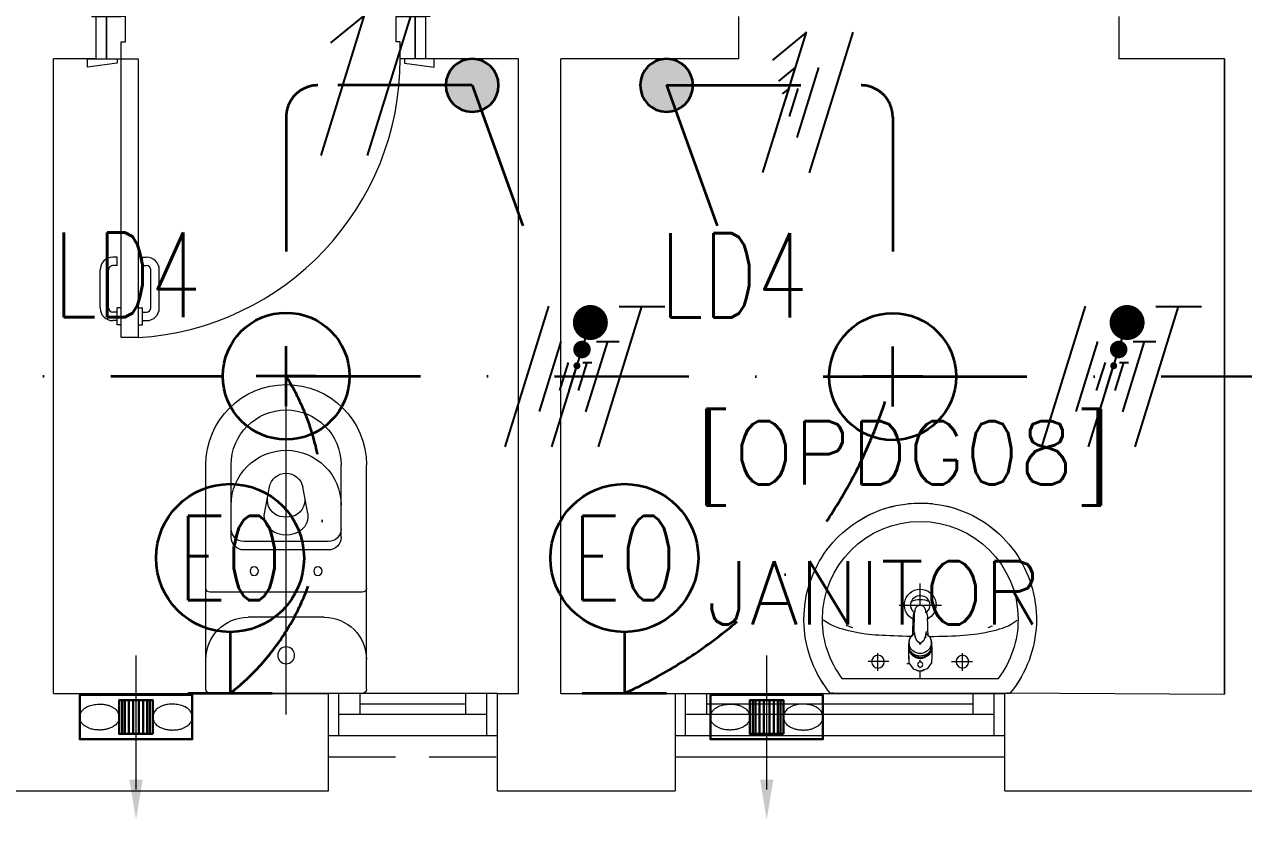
# Model space of a CAD drawing. Header units: inches. Extents: x -12418 to 57169, y -29325 to 19878.
# Drawn here: x 7659 to 10543, y -13166 to -11286 of the extents above; entities that cross this region are included whole.
import ezdxf
from ezdxf.enums import TextEntityAlignment as Align

# ---------------------------------------------------------------- set-up
doc = ezdxf.new("R2010")
doc.units = ezdxf.units.IN
doc.header["$LTSCALE"] = 25
doc.header["$MEASUREMENT"] = 0
for name, pattern in [('00-Ground Floor$0$HIDDEN', [9.525, 6.35, -3.175]), ('DASHDOT', [25.4, 12.7, -6.35, 0, -6.35]), ('DASHED2', [9.525, 6.35, -3.175])]:
    doc.linetypes.add(name, pattern=pattern)
doc.layers.get('0').update_dxf_attribs({"color": 8})
for name, color, linetype, lineweight in [('00-Ground Floor$0$72_EGR_BASE_TEXT', 252, 'Continuous', 5), ('00-Ground Floor$0$Aluminum', 251, 'Continuous', 5), ('00-Ground Floor$0$LOADING', 253, 'Continuous', 5), ('00-Ground Floor$0$P-SANR-FIXT', 6, 'Continuous', 18), ('00-Ground Floor$0$P-SANR-FIXT-1', 6, 'Continuous', 13), ('00-Ground Floor$0$Proj', 251, 'Continuous', 5), ('00-Ground Floor$0$SANIT', 250, 'Continuous', 5), ('00-Ground Floor$0$Walls', 251, 'Continuous', 5), ('00-Ground Floor$0$Wooden Joinery', 251, 'Continuous', 5), ('E-LITE-CIRC-NUMB', 6, 'Continuous', 25), ('E-LITE-CLNG @ 100', 150, 'Continuous', 35), ('E-LITE-CLNG-CNDT', 6, 'DASHDOT', 35), ('E-LITE-CTRL', 6, 'Continuous', 25), ('E-LITE-IDEN', 6, 'Continuous', 25), ('E-LITE-SWCH @ 100', 3, 'Continuous', 35), ('E-POWR-CIRC-NUMB', 6, 'Continuous', 25), ('E-POWR-WALL @ 100', 4, 'Continuous', 35), ('E-POWR-WIRE', 6, 'Continuous', 25), ('E-POWR-WIRE @ 100', 6, 'Continuous', 25), ('E-POWR-WIRE @ 20', 6, 'Continuous', 25), ('E-POWR-WIRE @ 50', 6, 'Continuous', 25)]:
    doc.layers.add(name, color=color, linetype=linetype, lineweight=lineweight)
doc.layers.add('E-POWR-IDEN', color=101, linetype='Continuous')
doc.layers.add('MC-EX-EQPM', color=2, linetype='Continuous')
doc.styles.add('00-Ground Floor$0$SIMPLEX', font='SIMPLEX.shx', dxfattribs={"height": 150})
doc.styles.add('DC_Simplex', font='SIMPLEX.shx', dxfattribs={"width": 0.7})

# ---------------------------------------------------------------- blocks, each defined once
blk = doc.blocks.new('00-Ground Floor$0$A$C72370EFE')
at = {"layer": '00-Ground Floor$0$Wooden Joinery'}
for p, q in [((-0.01, -0.04), (-0.02, -0.04)), ((-0.01, -0.03), (-0.01, -0.07)), ((0, -0.03), (-0.01, -0.03)), ((0.04, -0.03), (0.05, -0.03)), ((0.05, -0.03), (0.05, -0.07)), ((0.05, -0.04), (0.06, -0.04)), ((-0.05, -0.07), (-0.05, -0.16)), ((-0.03, -0.07), (-0.03, -0.16)), ((-0.01, -0.06), (-0.02, -0.06)), ((0, -0.07), (-0.01, -0.07)), ((0.04, -0.07), (0.05, -0.07)), ((0.05, -0.06), (0.06, -0.06)), ((0.07, -0.07), (0.07, -0.16)), ((0.09, -0.07), (0.09, -0.16)), ((-0.01, -0.17), (-0.02, -0.17)), ((-0.01, -0.17), (-0.01, -0.19)), ((0.05, -0.17), (0.06, -0.17)), ((0.05, -0.17), (0.05, -0.19)), ((-0.01, -0.19), (-0.02, -0.19)), ((0.05, -0.19), (0.06, -0.19))]:
    blk.add_line(p, q, dxfattribs=at)
for centre, radius, start, end in [((-0.02, -0.07), 0.03, 90, 180), ((0.06, -0.07), 0.03, 0, 90), ((-0.02, -0.07), 0.01, 90, 180), ((0.06, -0.07), 0.01, 0, 90), ((-0.02, -0.16), 0.03, 180, 270), ((-0.02, -0.16), 0.01, 180, 270), ((0.06, -0.16), 0.01, 270, 0), ((0.06, -0.16), 0.03, 270, 0)]:
    blk.add_arc(centre, radius, start, end, dxfattribs=at)
blk = doc.blocks.new('00-Ground Floor$0$A$C268A7CF0')
at = {"layer": '00-Ground Floor$0$Wooden Joinery'}
for points in [[(80, 758.8), (80, 768.8), (10, 778.8), (10, 758.8)], [(740, 758.8), (740, 768.8), (810, 778.8), (810, 758.8)], [(70, 658.8), (70, 648.8), (0, 638.8), (0, 658.8)], [(120, 658.8), (120, 0), (80, 0), (80, 658.8)], [(750, 658.8), (750, 648.8), (820, 638.8), (820, 658.8)]]:
    blk.add_lwpolyline(points, close=True, dxfattribs=at)
for points in [[(45, 658.8), (45, 758.8), (20, 758.8), (20, 658.8), (45, 658.8)], [(45, 658.8), (80, 658.8), (80, 698.8), (90, 698.8), (90, 758.8), (45, 758.8), (45, 658.8)], [(775, 658.8), (740, 658.8), (740, 698.8), (730, 698.8), (730, 758.8), (775, 758.8), (775, 658.8)], [(775, 658.8), (775, 758.8), (800, 758.8), (800, 658.8), (775, 658.8)]]:
    blk.add_lwpolyline(points, dxfattribs=at)
blk.add_arc((80, 658.8), 660, 273.4748, 0, dxfattribs=at)
at = {"layer": '00-Ground Floor$0$Wooden Joinery', "xscale": 999.9999999998854, "yscale": 999.9999999998854, "zscale": 999.9999999998854, "rotation": 180}
blk.add_blockref('00-Ground Floor$0$A$C72370EFE', (120, 0), dxfattribs=at)
blk = doc.blocks.new('00-Ground Floor$0$WC manta')
at = {"layer": '00-Ground Floor$0$SANIT'}
for p, q in [((-0.13, 0.18), (-0.13, -0.18)), ((-0.12, 0.19), (0.41, 0.19)), ((0.109, 0.18), (0.109, -0.18)), ((0.239, 0.13), (0.41, 0.13)), ((0.05, 0.09), (0.05, -0.09)), ((0.209, 0.1), (0.209, -0.1)), ((0.229, 0.1), (0.229, -0.1)), ((0.2955, 0.051), (0.3581, 0.0393)), ((-0.18, 0), (0.65, 0)), ((0.2955, -0.051), (0.3581, -0.0393)), ((0.239, -0.13), (0.41, -0.13)), ((-0.12, -0.19), (0.41, -0.19))]:
    blk.add_line(p, q, dxfattribs=at)
for centre, radius in [((0.159, 0.0752), 0.01), ((-0.04, 0), 0.02), ((0.159, -0.0753), 0.01)]:
    blk.add_circle(centre, radius, dxfattribs=at)
for centre, radius, start, end in [((-0.12, 0.18), 0.01, 90, 180), ((-0.05, 0.09), 0.1, 0, 90), ((0.119, 0.18), 0.01, 90, 180), ((0.41, 0), 0.19, 270, 90), ((0.239, 0.1), 0.03, 90, 180), ((0.259, 0.1), 0.03, 90, 180), ((0.3147, 0), 0.13, 270, 90), ((0.41, 0), 0.13, 270, 90), ((0.3029, 0), 0.0588, 141.525, 218.475), ((0.2882, 0.0117), 0.04, 79.4289, 141.525), ((0.3271, 0.0044), 0.04, 79.4289, 166.4176), ((0.3507, 0), 0.04, 280.5711, 79.4289), ((0.3454, 0), 0.0588, 166.4176, 193.5824), ((0.3271, -0.0044), 0.04, 193.5824, 280.5711), ((0.2882, -0.0117), 0.04, 218.475, 280.5711), ((-0.05, -0.09), 0.1, 270, 0), ((0.239, -0.1), 0.03, 180, 270), ((0.259, -0.1), 0.03, 180, 270), ((-0.12, -0.18), 0.01, 180, 270), ((0.119, -0.18), 0.01, 180, 270)]:
    blk.add_arc(centre, radius, start, end, dxfattribs=at)
blk = doc.blocks.new('00-Ground Floor$0$FP_138-161_A_00_GFL_-0_080_Einreichung_Grundrisse_100')
at = {"layer": '00-Ground Floor$0$P-SANR-FIXT'}
blk.add_line((-0.0044, -0.0019), (-0.0045, -0.0021), dxfattribs=at)
at = {"layer": '00-Ground Floor$0$P-SANR-FIXT', "flags": 128}
blk.add_lwpolyline([(-0.0057, -0.0037), (-0.0058, -0.0039), (-0.006, -0.004)], dxfattribs=at)
blk = doc.blocks.new('00-Ground Floor$0$FP_139-161_A_00_GFL_-0_080_Einreichung_Grundrisse_100')
at = {"layer": '00-Ground Floor$0$P-SANR-FIXT'}
blk.add_line((0.0045, -0.0022), (0.0044, -0.002), dxfattribs=at)
at = {"layer": '00-Ground Floor$0$P-SANR-FIXT', "flags": 128}
blk.add_lwpolyline([(0.006, -0.004), (0.0059, -0.0039), (0.0057, -0.0038)], dxfattribs=at)
blk = doc.blocks.new('00-Ground Floor$0$IS_Ceraplus_B8204_BIM_BG _1_ - B8204AA - CERAPLUS single lever basin mixer with pop-up waste-V137-161_A_00_GFL_-0_080_Einreichung_Grundrisse_100')
at = {"layer": '00-Ground Floor$0$P-SANR-FIXT-1'}
h = blk.add_hatch(dxfattribs=at)
h.set_pattern_fill('FP_26', color=256, style=0, pattern_type=2)
h.set_pattern_definition([(225, (0.009, 0), (0.010607, -0.010607), []), (315, (0.009, 0), (0.010607, 0.010607), [])])
h.paths.add_polyline_path([(0.0056, -0.002), (0.0058, -0.0024), (0.0058, -0.0021)])
h.paths.add_polyline_path([(0.007, -0.0039), (0.0088, -0.0045), (0.0084, -0.0043)])
at = {"layer": '00-Ground Floor$0$LOADING'}
for p, q in [((-0.028, 0), (-0.028, -0.0281)), ((-0.0262, -0.0282), (-0.0263, -0.0287)), ((0.0263, -0.0287), (0.0262, -0.0282)), ((0.0262, -0.0293), (0.0263, -0.0287)), ((0.028, -0.0281), (0.028, 0)), ((-0.0274, -0.0337), (-0.0271, -0.0392)), ((-0.0137, -0.0512), (-0.0129, -0.0517)), ((0.0124, -0.052), (0.0133, -0.0515)), ((0.0185, -0.0618), (0.019, -0.0539)), ((0.019, -0.0539), (0.0188, -0.0561)), ((0.0271, -0.0392), (0.0274, -0.0337)), ((0.014, -0.0647), (0.0133, -0.1077))]:
    blk.add_line(p, q, dxfattribs=at)
at = {"layer": '00-Ground Floor$0$LOADING', "flags": 128}
for points in [[(-0.0272, -0.0069), (-0.0266, 0.009), (-0.0165, 0.0236), (0, 0.0291)], [(0.0272, -0.0069), (0.0266, 0.009), (0.0165, 0.0236), (0, 0.0291)], [(-0.0176, -0.0568), (-0.0224, -0.0513), (-0.0254, -0.0448), (-0.0264, -0.0376), (-0.0253, -0.0305), (-0.0222, -0.024), (-0.0172, -0.0186), (-0.0109, -0.0147), (-0.0037, -0.0127), (0.0037, -0.0127), (0.0109, -0.0147), (0.0172, -0.0186), (0.0222, -0.024), (0.0253, -0.0305), (0.0264, -0.0376), (0.0254, -0.0448), (0.0224, -0.0513), (0.0176, -0.0568)], [(-0.0271, -0.0393), (-0.027, -0.0403), (-0.0269, -0.0414), (-0.0267, -0.0424), (-0.0265, -0.0434), (-0.0262, -0.0444), (-0.0259, -0.0454), (-0.0255, -0.0464), (-0.0252, -0.0474), (-0.0247, -0.0484), (-0.0243, -0.0493), (-0.0238, -0.0502), (-0.0232, -0.0511), (-0.0226, -0.052), (-0.022, -0.0529), (-0.0214, -0.0537), (-0.0207, -0.0545), (-0.0199, -0.0553), (-0.0192, -0.0561), (-0.0184, -0.0568), (-0.0176, -0.0575), (-0.0173, -0.0577)], [(-0.019, -0.0539), (-0.0185, -0.0615), (-0.0185, -0.0618)], [(0.0171, -0.0578), (0.0174, -0.0575), (0.0176, -0.0568)], [(0.0173, -0.0577), (0.0181, -0.057), (0.0189, -0.0563), (0.0197, -0.0556), (0.0204, -0.0548), (0.0211, -0.054), (0.0218, -0.0532), (0.0224, -0.0523), (0.023, -0.0514), (0.0236, -0.0505), (0.0241, -0.0496), (0.0246, -0.0487), (0.025, -0.0477), (0.0254, -0.0467), (0.0258, -0.0458), (0.0261, -0.0448), (0.0264, -0.0437), (0.0266, -0.0427), (0.0268, -0.0417), (0.027, -0.0407), (0.0271, -0.0396), (0.0271, -0.0393)], [(-0.0181, -0.0728), (-0.0177, -0.083), (-0.0172, -0.0938)], [(-0.0162, -0.0579), (-0.0156, -0.058), (-0.0151, -0.0581), (-0.0146, -0.0583), (-0.0142, -0.0586), (-0.0139, -0.0588), (-0.0138, -0.0591)], [(-0.0138, -0.0591), (-0.0139, -0.0612), (-0.014, -0.0633)], [(0.0138, -0.0591), (0.0139, -0.0588), (0.0142, -0.0586), (0.0146, -0.0583), (0.0151, -0.0581), (0.0156, -0.058), (0.0162, -0.0579)], [(0.014, -0.0633), (0.0139, -0.0612), (0.0138, -0.0591)], [(0.0172, -0.0938), (0.0177, -0.083), (0.0181, -0.0728)], [(0.0184, -0.0651), (0.0184, -0.0652), (0.0184, -0.0652), (0.0184, -0.0652), (0.0184, -0.0654), (0.0184, -0.0655)], [(-0.0129, -0.1142), (-0.0124, -0.1161), (-0.0118, -0.1179), (-0.0109, -0.1197), (-0.0098, -0.1214), (-0.0084, -0.123), (-0.0067, -0.1244), (-0.0047, -0.1255), (-0.0025, -0.1263), (0, -0.1266)], [(0, -0.1266), (0.0025, -0.1263), (0.0047, -0.1255), (0.0067, -0.1244), (0.0084, -0.123), (0.0098, -0.1214), (0.0109, -0.1197), (0.0118, -0.1179), (0.0124, -0.1161), (0.0129, -0.1142)]]:
    blk.add_lwpolyline(points, dxfattribs=at)
at = {"layer": '00-Ground Floor$0$LOADING'}
for centre, radius, start, end in [((0, 0.0135), 0.00603, 0, 180), ((0, 0.0135), 0.00603, 180, 0), ((-0.009, 0), 0.005, 300, 315), ((0.009, 0), 0.005, 225, 240)]:
    blk.add_arc(centre, radius, start, end, dxfattribs=at)
for centre, major_axis, start_param, end_param in [((0, -0.0281), (-0.028, 0), 4.712389, 6.47291), ((0, -0.0287), (0.0267, 0), 1.570796, 3.036556), ((0, -0.0287), (0.0263, 0), 2.625648, 2.791756), ((0, -0.0287), (-0.0263, 0), 4.712389, 5.759587), ((0, -0.0281), (0.028, 0), 6.093357, 7.853982), ((0, -0.0287), (0.0267, 0), 0.105099, 1.570796), ((0, -0.0287), (0.0262, 0), 0.523599, 1.570796), ((0, -0.0287), (0.0262, 0), 0.349919, 0.515945), ((0, -0.0321), (0.0275, 0), 3.141823, 3.202701), ((0, -0.0321), (0.0275, 0), 3.239313, 3.439417), ((0, -0.0281), (0.028, 0), 3.371221, 3.483334), ((0, -0.0312), (0.0248, 0), 4.111947, 4.191073), ((0, -0.0281), (0.028, 0), 4.202431, 4.259552), ((0, -0.0287), (0.0263, 0), 4.169225, 4.2325), ((0, -0.0281), (0.028, 0), 5.172057, 5.222265), ((0, -0.0287), (0.0267, 0), 6.059374, 6.108652), ((0, -0.0321), (0.0275, 0), 5.985527, 6.185455), ((0, -0.0281), (0.028, 0), 5.94107, 6.05344), ((0, -0.0321), (0.0275, 0), 6.222066, 6.282955)]:
    blk.add_ellipse(centre, major_axis=major_axis, ratio=0.961262, start_param=start_param, end_param=end_param, dxfattribs=at)
for points, knots in [([(-0.0215, -0.0162), (-0.0216, -0.0163), (-0.0219, -0.0167), (-0.0227, -0.0177), (-0.0238, -0.0192), (-0.0249, -0.0211), (-0.0258, -0.0231), (-0.0266, -0.0253), (-0.0273, -0.0282), (-0.0275, -0.0305), (-0.0275, -0.0321)], [0.7859035, 0.7859035, 0.7859035, 0.7859035, 0.7916667, 0.8055556, 0.8333333, 0.8611111, 0.8888889, 0.9166667, 0.9444444, 1, 1, 1, 1]), ([(0.021, -0.0157), (0.0208, -0.0154), (0.0203, -0.0149), (0.0192, -0.0139), (0.0177, -0.0127), (0.0161, -0.0117), (0.0148, -0.0109), (0.0138, -0.0104), (0.0127, -0.0099), (0.0113, -0.0093), (0.0087, -0.0084), (0.0048, -0.0075), (0, -0.0071), (-0.0048, -0.0075), (-0.0087, -0.0084), (-0.0113, -0.0093), (-0.0127, -0.0099), (-0.0138, -0.0104), (-0.0148, -0.0109), (-0.0161, -0.0117), (-0.0177, -0.0127), (-0.0191, -0.0139), (-0.0202, -0.0149), (-0.0208, -0.0154), (-0.021, -0.0157)], [0.2222222, 0.2222222, 0.2222222, 0.2222222, 0.2361111, 0.25, 0.2777778, 0.3055556, 0.3194444, 0.3333333, 0.3472222, 0.3611111, 0.3888889, 0.4444444, 0.5, 0.5555556, 0.6111111, 0.6388889, 0.6527778, 0.6666667, 0.6805556, 0.6944444, 0.7222222, 0.75, 0.7638889, 0.7777778, 0.7777778, 0.7777778, 0.7777778]), ([(0.0275, -0.0321), (0.0275, -0.0305), (0.0273, -0.0282), (0.0266, -0.0253), (0.0258, -0.0231), (0.0249, -0.0211), (0.0238, -0.0192), (0.0227, -0.0177), (0.0219, -0.0167), (0.0216, -0.0163), (0.0215, -0.0162)], [0, 0, 0, 0, 0.0555556, 0.0833333, 0.1111111, 0.1388889, 0.1666667, 0.1944444, 0.2083333, 0.2142181, 0.2142181, 0.2142181, 0.2142181]), ([(-0.0188, -0.0538), (-0.0188, -0.0547), (-0.0186, -0.0582), (-0.0185, -0.0619), (-0.0184, -0.0646)], [0.6724021, 0.6724021, 0.6724021, 0.6724021, 0.75, 1, 1, 1, 1]), ([(-0.0162, -0.0579), (-0.0162, -0.0578), (-0.0163, -0.0578), (-0.0165, -0.0577), (-0.0166, -0.0575), (-0.0167, -0.0574), (-0.0169, -0.0573), (-0.017, -0.0572), (-0.0172, -0.0571), (-0.0173, -0.057), (-0.0175, -0.0569), (-0.0176, -0.0568)], [0, 0, 0, 0, 0.1, 0.2, 0.3, 0.4, 0.5, 0.6, 0.7, 0.8, 1, 1, 1, 1]), ([(0, -0.0378), (-0.0005, -0.038), (-0.0012, -0.0384), (-0.0021, -0.0389), (-0.0028, -0.0393), (-0.0035, -0.0397), (-0.0042, -0.04), (-0.0049, -0.0405), (-0.0055, -0.0409), (-0.0061, -0.0414), (-0.0067, -0.0419), (-0.0072, -0.0424), (-0.0078, -0.0429), (-0.0083, -0.0435), (-0.0088, -0.0441), (-0.0092, -0.0446), (-0.0096, -0.0452), (-0.01, -0.0459), (-0.0103, -0.0466), (-0.0105, -0.0472), (-0.0107, -0.0477), (-0.0108, -0.0481), (-0.0109, -0.0484), (-0.0111, -0.0489), (-0.0114, -0.0497), (-0.0118, -0.0509), (-0.0122, -0.0521), (-0.0124, -0.053), (-0.0126, -0.0537), (-0.0128, -0.0544), (-0.0129, -0.0552), (-0.0131, -0.0559), (-0.0132, -0.0566), (-0.0134, -0.0572), (-0.0136, -0.0581), (-0.0137, -0.0587), (-0.0138, -0.0591)], [0, 0, 0, 0, 0.055556, 0.083333, 0.111111, 0.138889, 0.166667, 0.194444, 0.222222, 0.25, 0.277778, 0.305556, 0.333333, 0.361111, 0.388889, 0.416667, 0.444444, 0.472222, 0.5, 0.527778, 0.541667, 0.555556, 0.569444, 0.583333, 0.611111, 0.666667, 0.722222, 0.75, 0.777778, 0.805556, 0.833333, 0.861111, 0.888889, 0.916667, 0.944444, 1, 1, 1, 1]), ([(0, -0.0357), (-0.0006, -0.0357), (-0.0013, -0.0357), (-0.002, -0.0357), (-0.0022, -0.0357)], [0, 0, 0, 0, 0.1, 0.1298359, 0.1298359, 0.1298359, 0.1298359]), ([(0.0022, -0.0357), (0.002, -0.0357), (0.0013, -0.0357), (0.0006, -0.0357), (0, -0.0357)], [0.8701578, 0.8701578, 0.8701578, 0.8701578, 0.9, 1, 1, 1, 1]), ([(0.0138, -0.0591), (0.0137, -0.0587), (0.0136, -0.0581), (0.0134, -0.0572), (0.0132, -0.0566), (0.0131, -0.0559), (0.0129, -0.0552), (0.0128, -0.0544), (0.0126, -0.0537), (0.0124, -0.053), (0.0122, -0.0521), (0.0118, -0.0509), (0.0114, -0.0497), (0.0111, -0.0489), (0.0109, -0.0484), (0.0108, -0.0481), (0.0107, -0.0477), (0.0105, -0.0472), (0.0103, -0.0466), (0.01, -0.0459), (0.0096, -0.0452), (0.0092, -0.0446), (0.0088, -0.0441), (0.0083, -0.0435), (0.0078, -0.0429), (0.0072, -0.0424), (0.0067, -0.0419), (0.0061, -0.0414), (0.0055, -0.0409), (0.0049, -0.0405), (0.0042, -0.04), (0.0035, -0.0397), (0.0028, -0.0393), (0.0021, -0.0389), (0.0012, -0.0384), (0.0005, -0.038), (0, -0.0378)], [0, 0, 0, 0, 0.055556, 0.083333, 0.111111, 0.138889, 0.166667, 0.194444, 0.222222, 0.25, 0.277778, 0.333333, 0.388889, 0.416667, 0.430556, 0.444444, 0.458333, 0.472222, 0.5, 0.527778, 0.555556, 0.583333, 0.611111, 0.638889, 0.666667, 0.694444, 0.722222, 0.75, 0.777778, 0.805556, 0.833333, 0.861111, 0.888889, 0.916667, 0.944444, 1, 1, 1, 1]), ([(0.0176, -0.0568), (0.0175, -0.0569), (0.0173, -0.057), (0.0172, -0.0571), (0.017, -0.0572), (0.0169, -0.0573), (0.0167, -0.0574), (0.0166, -0.0575), (0.0165, -0.0577), (0.0163, -0.0578), (0.0162, -0.0578), (0.0162, -0.0579)], [0, 0, 0, 0, 0.2, 0.3, 0.4, 0.5, 0.6, 0.7, 0.8, 0.9, 1, 1, 1, 1]), ([(0.0184, -0.0646), (0.0185, -0.0619), (0.0186, -0.0582), (0.0188, -0.0547), (0.0188, -0.0538)], [0, 0, 0, 0, 0.25, 0.3275586, 0.3275586, 0.3275586, 0.3275586]), ([(-0.0148, -0.0587), (-0.015, -0.0586), (-0.0159, -0.0583), (-0.0167, -0.058), (-0.0172, -0.0578)], [0.8, 0.8, 0.8, 0.8, 0.85, 1, 1, 1, 1]), ([(0.0141, -0.0613), (0.0141, -0.0611), (0.0143, -0.0608), (0.0145, -0.0604), (0.0148, -0.06), (0.0151, -0.0596), (0.0153, -0.0594), (0.0155, -0.0592), (0.0156, -0.059), (0.0158, -0.0588), (0.016, -0.0587), (0.0163, -0.0585), (0.0165, -0.0583), (0.0166, -0.0582)], [0.3333333, 0.3333333, 0.3333333, 0.3333333, 0.4166667, 0.5, 0.5833333, 0.6666667, 0.7083333, 0.75, 0.7916667, 0.8333333, 0.875, 0.9166667, 1, 1, 1, 1]), ([(-0.0131, -0.1116), (-0.0132, -0.1115), (-0.0135, -0.1109), (-0.0141, -0.1099), (-0.0147, -0.1086), (-0.0153, -0.1072), (-0.0159, -0.1053), (-0.0167, -0.1021), (-0.0171, -0.0992), (-0.0171, -0.0973)], [0.4856715, 0.4856715, 0.4856715, 0.4856715, 0.5, 0.55, 0.6, 0.65, 0.7, 0.8, 1, 1, 1, 1]), ([(-0.0132, -0.1091), (-0.0132, -0.1096), (-0.0132, -0.1103), (-0.0132, -0.1111), (-0.0132, -0.1115), (-0.0132, -0.1118), (-0.0131, -0.1122), (-0.0131, -0.1125), (-0.0131, -0.1128), (-0.0131, -0.1131), (-0.013, -0.1134), (-0.013, -0.1138), (-0.0129, -0.1141), (-0.0129, -0.1142)], [0.2, 0.2, 0.2, 0.2, 0.4, 0.5, 0.55, 0.6, 0.65, 0.7, 0.75, 0.8, 0.85, 0.9, 1, 1, 1, 1]), ([(0.0129, -0.1142), (0.0129, -0.1141), (0.013, -0.1138), (0.013, -0.1134), (0.0131, -0.1131), (0.0131, -0.1128), (0.0131, -0.1125), (0.0131, -0.1122), (0.0132, -0.1118), (0.0132, -0.1115), (0.0132, -0.1111), (0.0132, -0.1103), (0.0132, -0.1096), (0.0132, -0.1091)], [0, 0, 0, 0, 0.1, 0.15, 0.2, 0.25, 0.3, 0.35, 0.4, 0.45, 0.5, 0.6, 0.8, 0.8, 0.8, 0.8]), ([(0.0131, -0.1116), (0.0133, -0.1113), (0.0137, -0.1106), (0.0142, -0.1096), (0.0147, -0.1084), (0.0153, -0.1072), (0.0159, -0.1053), (0.0167, -0.1021), (0.0171, -0.0992), (0.0171, -0.0973)], [-0.5143371, -0.5143371, -0.5143371, -0.5143371, -0.475, -0.4375, -0.4, -0.35, -0.3, -0.2, 0, 0, 0, 0])]:
    blk.add_open_spline(points, degree=3, knots=knots, dxfattribs=at)
for points in [[(-0.0184, -0.0646), (-0.0183, -0.0659), (-0.0182, -0.0684), (-0.0181, -0.0709), (-0.0181, -0.0721)], [(-0.0172, -0.0578), (-0.0171, -0.0578), (-0.0169, -0.058), (-0.0167, -0.0581), (-0.0166, -0.0582)], [(-0.0162, -0.0579), (-0.0162, -0.0579), (-0.0164, -0.0581), (-0.0165, -0.0582), (-0.0166, -0.0583), (-0.0166, -0.0582), (-0.0166, -0.0582)], [(-0.0166, -0.0582), (-0.0163, -0.0585), (-0.0156, -0.059), (-0.0148, -0.0599), (-0.0142, -0.0609), (-0.0139, -0.0617), (-0.0138, -0.0621)], [(-0.014, -0.0633), (-0.014, -0.0633), (-0.014, -0.0633), (-0.014, -0.0633)], [(-0.014, -0.0646), (-0.014, -0.0644), (-0.014, -0.064), (-0.014, -0.0635), (-0.014, -0.0633)], [(0.014, -0.0633), (0.014, -0.0633), (0.014, -0.0633), (0.014, -0.0633)], [(0.014, -0.0633), (0.014, -0.0635), (0.014, -0.064), (0.014, -0.0644), (0.014, -0.0647)], [(0.0172, -0.0578), (0.0168, -0.0579), (0.0158, -0.0583), (0.0147, -0.0587), (0.0141, -0.059)], [(0.0166, -0.0582), (0.0166, -0.0582), (0.0166, -0.0583), (0.0165, -0.0582), (0.0164, -0.0581), (0.0162, -0.0579), (0.0162, -0.0579)], [(0.0166, -0.0582), (0.0167, -0.0582), (0.0168, -0.0581), (0.0169, -0.058), (0.0169, -0.058)], [(0.0169, -0.058), (0.017, -0.0579), (0.0171, -0.0579), (0.0171, -0.0578)], [(0.0181, -0.0721), (0.0181, -0.0709), (0.0182, -0.0684), (0.0183, -0.0659), (0.0184, -0.0646)], [(-0.0172, -0.0938), (-0.0172, -0.0944), (-0.0172, -0.0956), (-0.0171, -0.0967), (-0.0171, -0.0973)], [(0.0171, -0.0973), (0.0171, -0.0967), (0.0172, -0.0956), (0.0172, -0.0944), (0.0172, -0.0938)]]:
    blk.add_open_spline(points, degree=3, dxfattribs=at)
for name in ['00-Ground Floor$0$FP_138-161_A_00_GFL_-0_080_Einreichung_Grundrisse_100', '00-Ground Floor$0$FP_139-161_A_00_GFL_-0_080_Einreichung_Grundrisse_100']:
    blk.add_blockref(name, (0, 0), dxfattribs=at)
blk = doc.blocks.new('00-Ground Floor$0$_100_WB_KER_REN_55x45x18 - _100_WB_KER_REN_55x45x18-V63-161_A_00_GFL_-0_080_Einreichung_Grundrisse_100')
at = {"layer": '00-Ground Floor$0$LOADING'}
for p, q in [((-0.2075, 0.225), (-0.2075, 0.2227)), ((0.2074, 0.225), (-0.2074, 0.225)), ((0.2075, 0.2227), (0.2075, 0.225)), ((-0.1855, 0.1899), (0.1855, 0.1899)), ((0, 0.1899), (0, 0.1724)), ((-0.0744, 0.15), (-0.1234, 0.15)), ((-0.1, 0.172), (-0.1, 0.1303)), ((-0.0259, 0.155), (-0.0315, 0.155)), ((0, 0.1656), (0, 0.1628)), ((0, 0.1509), (0, 0.1454)), ((0.026, 0.155), (0.0248, 0.155)), ((0.0744, 0.15), (0.1234, 0.15)), ((0.1, 0.172), (0.1, 0.1303)), ((0, 0.1422), (0, 0.1399)), ((-0.1763, 0.0637), (-0.1598, 0.0692)), ((0.1605, 0.0691), (0.1707, 0.0656)), ((-0.05, 0.0161), (0.05, 0.0161)), ((0, 0.0168), (0, -0.0348))]:
    blk.add_line(p, q, dxfattribs=at)
at = {"layer": '00-Ground Floor$0$LOADING', "flags": 128}
for points in [[(-0.2121, 0.225), (-0.219, 0.2164), (-0.2254, 0.2075), (-0.2316, 0.1983), (-0.2373, 0.189), (-0.2427, 0.1794), (-0.2476, 0.1696), (-0.2522, 0.1596), (-0.2564, 0.1494), (-0.2602, 0.1391), (-0.2635, 0.1286), (-0.2665, 0.118), (-0.269, 0.1073), (-0.271, 0.0965), (-0.2727, 0.0856), (-0.2739, 0.0747), (-0.2747, 0.0637), (-0.275, 0.0527), (-0.275, 0.05)], [(0.275, 0.05), (0.2748, 0.061), (0.2741, 0.072), (0.273, 0.0829), (0.2715, 0.0938), (0.2695, 0.1046), (0.2671, 0.1154), (0.2643, 0.126), (0.261, 0.1365), (0.2574, 0.1469), (0.2533, 0.1571), (0.2488, 0.1671), (0.2439, 0.177), (0.2387, 0.1866), (0.233, 0.1961), (0.227, 0.2053), (0.2206, 0.2142), (0.2138, 0.2229), (0.2121, 0.225)], [(-0.275, 0.05), (-0.2748, 0.039), (-0.2741, 0.028), (-0.273, 0.0171), (-0.2715, 0.0062), (-0.2695, -0.0046), (-0.2671, -0.0154), (-0.2643, -0.026), (-0.261, -0.0365), (-0.2574, -0.0469), (-0.2533, -0.0571), (-0.2488, -0.0671), (-0.2439, -0.077), (-0.2387, -0.0866), (-0.233, -0.0961), (-0.227, -0.1053), (-0.2206, -0.1142), (-0.2138, -0.1229), (-0.2067, -0.1313), (-0.1993, -0.1395), (-0.1916, -0.1473), (-0.1836, -0.1548), (-0.1752, -0.162), (-0.1666, -0.1688), (-0.1577, -0.1753), (-0.1486, -0.1814), (-0.1392, -0.1872), (-0.1296, -0.1925), (-0.1198, -0.1975), (-0.1098, -0.2021), (-0.0996, -0.2063), (-0.0893, -0.2101), (-0.0788, -0.2135), (-0.0682, -0.2164), (-0.0575, -0.2189), (-0.0467, -0.221), (-0.0359, -0.2227), (-0.0249, -0.2239), (-0.014, -0.2246), (-0.003, -0.225), (0.008, -0.2249), (0.019, -0.2243), (0.03, -0.2234), (0.0409, -0.2219), (0.0517, -0.2201), (0.0625, -0.2178), (0.0731, -0.2151), (0.0837, -0.212), (0.0941, -0.2084), (0.1043, -0.2044), (0.1144, -0.2001), (0.1243, -0.1953), (0.1341, -0.1901), (0.1436, -0.1846), (0.1528, -0.1786), (0.1618, -0.1723), (0.1706, -0.1657), (0.1791, -0.1587), (0.1873, -0.1514), (0.1952, -0.1437), (0.2028, -0.1358), (0.21, -0.1275), (0.217, -0.119), (0.2236, -0.1101), (0.2298, -0.1011), (0.2356, -0.0918), (0.2411, -0.0822), (0.2462, -0.0725), (0.2509, -0.0625), (0.2552, -0.0524), (0.2591, -0.0421), (0.2626, -0.0317), (0.2656, -0.0211), (0.2683, -0.0104), (0.2705, 0.0003), (0.2722, 0.0112), (0.2736, 0.0221), (0.2745, 0.0331), (0.2749, 0.0441), (0.275, 0.05)]]:
    blk.add_lwpolyline(points, dxfattribs=at)
at = {"layer": '00-Ground Floor$0$LOADING'}
for centre in [(-0.1, 0.15), (0.1, 0.15)]:
    blk.add_circle(centre, 0.015, dxfattribs=at)
for centre, radius, start, end in [((0, 0.05), 0.275, 145.9324, 150.3591), ((0, 0.05), 0.275, 140.4788, 141.2381), ((0, 0.05), 0.275, 38.7619, 39.5212), ((0, 0.05), 0.275, 29.6409, 34.0676), ((0, 0.05), 0.2315, 142.8209, 180), ((0, 0.05), 0.2315, 0, 37.1791), ((0, 0.155), 0.0175, 54.0899, 125.9101), ((0, 0.155), 0.0175, 68.869, 83.8798), ((0, 0.155), 0.0175, 251.9463, 258.2346), ((0, 0.05), 0.275, 180, 183.6225), ((0, 0.05), 0.2315, 180, 0), ((0, 0.0161), 0.0375, 117.1305, 0), ((0, 0.0161), 0.0225, 129.5025, 0), ((0, 0.0161), 0.0225, 138.0808, 143.3939), ((0, 0.0161), 0.0225, 0, 51.4286), ((0, 0.0161), 0.0225, 36.616, 41.9265), ((0, 0.0161), 0.0375, 0, 61.4146), ((0, 0.0161), 0.0225, 180, 193.3417), ((0, 0.0161), 0.0225, 197.0466, 201.508), ((0, 0.0161), 0.0225, 156.725, 162.0134), ((0, 0.05), 0.047, 243.4433, 296.5567), ((0, 0.0161), 0.0225, 17.9887, 23.276), ((0, 0.0161), 0.0225, 338.492, 342.9534), ((0, 0.0161), 0.0225, 346.6583, 0), ((0, 0.05), 0.275, 307.6689, 312), ((0, 0.05), 0.275, 240, 245.6589), ((0, 0.05), 0.275, 252, 257.5535), ((0, 0.05), 0.275, 264, 276), ((0, 0.05), 0.275, 282.9241, 288)]:
    blk.add_arc(centre, radius, start, end, dxfattribs=at)
for points, knots in [([(-0.2074, 0.225), (-0.2078, 0.225), (-0.2086, 0.225), (-0.2095, 0.225), (-0.2102, 0.225), (-0.2106, 0.225), (-0.2109, 0.225), (-0.2111, 0.225), (-0.2114, 0.225), (-0.2116, 0.225), (-0.2118, 0.225), (-0.2119, 0.225), (-0.2119, 0.225)], [-1, -1, -1, -1, -0.8333333, -0.6666667, -0.5833333, -0.5, -0.4583333, -0.4166667, -0.3333333, -0.2916667, -0.25, -0.1666667, -0.1666667, -0.1666667, -0.1666667]), ([(0.2119, 0.225), (0.2119, 0.225), (0.2118, 0.225), (0.2116, 0.225), (0.2114, 0.225), (0.2111, 0.225), (0.2109, 0.225), (0.2106, 0.225), (0.2102, 0.225), (0.2095, 0.225), (0.2086, 0.225), (0.2078, 0.225), (0.2074, 0.225)], [-0.8333333, -0.8333333, -0.8333333, -0.8333333, -0.75, -0.7083333, -0.6666667, -0.5833333, -0.5416667, -0.5, -0.4166667, -0.3333333, -0.1666667, 0, 0, 0, 0]), ([(-0.0037, 0.1721), (-0.0046, 0.1719), (-0.0064, 0.1714), (-0.0081, 0.1705), (-0.009, 0.17)], [0.5653198, 0.5653198, 0.5653198, 0.5653198, 0.6111111, 0.6666667, 0.6666667, 0.6666667, 0.6666667]), ([(0.009, 0.17), (0.0086, 0.1703), (0.0077, 0.1708), (0.0059, 0.1715), (0.0046, 0.1719), (0.0037, 0.1721)], [0.3333333, 0.3333333, 0.3333333, 0.3333333, 0.3611111, 0.3888889, 0.4346482, 0.4346482, 0.4346482, 0.4346482]), ([(-0.2294, 0.0509), (-0.2103, 0.066), (-0.1431, 0.0839), (-0.1084, 0.0863), (-0.0496, 0.0893), (-0.0206, 0.0899)], [0.0392191, 0.0392191, 0.0392191, 0.0392191, 0.1715289, 0.4228457, 0.6475389, 0.6475389, 0.6475389, 0.6475389]), ([(0.0209, 0.0903), (0.0512, 0.0901), (0.1113, 0.0879), (0.1514, 0.0828), (0.2115, 0.0665), (0.2292, 0.052)], [0.7533082, 0.7533082, 0.7533082, 0.7533082, 0.9865548, 1.235629, 1.3638988, 1.3638988, 1.3638988, 1.3638988]), ([(-0.0141, 0.0337), (-0.0162, 0.0319), (-0.0207, 0.0267), (-0.0225, 0.02), (-0.0225, 0.0161)], [0.7144203, 0.7144203, 0.7144203, 0.7144203, 0.8333333, 1, 1, 1, 1]), ([(0.0225, 0.0161), (0.0225, 0.0187), (0.0216, 0.0239), (0.0182, 0.0298), (0.0152, 0.0327), (0.0141, 0.0337)], [0, 0, 0, 0, 0.1111111, 0.2222222, 0.285568, 0.285568, 0.285568, 0.285568])]:
    blk.add_open_spline(points, degree=3, knots=knots, dxfattribs=at)
for points in [[(-0.2075, 0.2227), (-0.2075, 0.2231), (-0.2075, 0.2235), (-0.2075, 0.2239)], [(0.2075, 0.2239), (0.2075, 0.2235), (0.2075, 0.2231), (0.2075, 0.2227)], [(-0.1852, 0.1899), (-0.1853, 0.1899), (-0.1854, 0.1899), (-0.1855, 0.1899)], [(0.1855, 0.1899), (0.1854, 0.1899), (0.1853, 0.1899), (0.1852, 0.1899)], [(-0.0009, 0.1725), (-0.0013, 0.1725), (-0.0018, 0.1724), (-0.0022, 0.1724)], [(0.0022, 0.1724), (0.0018, 0.1724), (0.0013, 0.1725), (0.0009, 0.1725)], [(-0.0225, 0.0161), (-0.0225, 0.0147), (-0.0222, 0.012), (-0.0215, 0.0093), (-0.021, 0.008)], [(0.021, 0.008), (0.0215, 0.0093), (0.0222, 0.012), (0.0225, 0.0147), (0.0225, 0.0161)]]:
    blk.add_open_spline(points, degree=3, dxfattribs=at)
at = {"layer": '00-Ground Floor$0$LOADING', "xscale": -1, "rotation": 5.088887490341627e-12}
blk.add_blockref('00-Ground Floor$0$IS_Ceraplus_B8204_BIM_BG _1_ - B8204AA - CERAPLUS single lever basin mixer with pop-up waste-V137-161_A_00_GFL_-0_080_Einreichung_Grundrisse_100', (0, 0.1434), dxfattribs=at)
blk = doc.blocks.new('00-Ground Floor')
at = {"layer": '00-Ground Floor$0$Aluminum'}
for p, q in [((8777.9, -12867.4, 0), (8377.9, -12867.4, 0)), ((8402.9, -12967.4, 0), (8402.9, -12867.4, 0)), ((8452.9, -12917.4, 0), (8452.9, -12867.4, 0)), ((8452.9, -12892.4, 0), (8702.9, -12892.4, 0)), ((8702.9, -12917.4, 0), (8702.9, -12867.4, 0)), ((8752.9, -12967.4, 0), (8752.9, -12867.4, 0)), ((9197.9, -12867.4, 0), (9977.9, -12867.4, 0)), ((9222.9, -12967.4, 0), (9222.9, -12867.4, 0)), ((9272.9, -12917.4, 0), (9272.9, -12867.4, 0)), ((9272.9, -12892.4, 0), (9902.9, -12892.4, 0)), ((9977.9, -12867.4, 0), (9577.9, -12867.4, 0)), ((9652.9, -12892.4, 0), (9902.9, -12892.4, 0)), ((9902.9, -12917.4, 0), (9902.9, -12867.4, 0)), ((9902.9, -12917.4, 0), (9902.9, -12867.4, 0)), ((9952.9, -12967.4, 0), (9952.9, -12867.4, 0)), ((9952.9, -12967.4, 0), (9952.9, -12867.4, 0)), ((8752.9, -12917.4, 0), (8402.9, -12917.4, 0)), ((9952.9, -12917.4, 0), (9222.9, -12917.4, 0)), ((9952.9, -12917.4, 0), (9602.9, -12917.4, 0)), ((8777.9, -12967.4, 0), (8377.9, -12967.4, 0)), ((9977.9, -12967.4, 0), (9197.9, -12967.4, 0)), ((9977.9, -12967.4, 0), (9577.9, -12967.4, 0)), ((9197.9, -13017.4, 0), (9977.9, -13017.4, 0))]:
    blk.add_line(p, q, dxfattribs=at)
at = {"layer": '00-Ground Floor$0$Proj', "linetype": '00-Ground Floor$0$HIDDEN'}
blk.add_line((8377.9, -13017.4, 0), (8777.9, -13017.4, 0), dxfattribs=at)
at = {"layer": '00-Ground Floor$0$Proj', "linetype": '00-Ground Floor$0$HIDDEN', "ltscale": 0.7}
blk.add_line((9577.9, -13017.4, 0), (9977.9, -13017.4, 0), dxfattribs=at)
at = {"layer": '00-Ground Floor$0$Walls'}
for p, q in [((7827.9, -11267.4, 0), (7827.9, -11367.4, 0)), ((8607.9, -11267.4, 0), (8607.9, -11367.4, 0)), ((9347.9, -11267.4, 0), (9347.9, -11367.4, 0)), ((10247.9, -11267.4, 0), (10247.9, -11367.4, 0)), ((7727.9, -12867.4, 0), (7727.9, -11367.4, 0)), ((7827.9, -11367.4, 0), (7727.9, -11367.4, 0)), ((8827.9, -11367.4, 0), (8607.9, -11367.4, 0)), ((8827.9, -12867.4, 0), (8827.9, -11367.4, 0)), ((9347.9, -11367.4, 0), (8927.9, -11367.4, 0)), ((8927.9, -12867.4, 0), (8927.9, -11367.4, 0)), ((8927.9, -12867.4, 0), (8927.9, -11367.4, 0)), ((10497.9, -11367.4, 0), (10247.9, -11367.4, 0)), ((10497.9, -12867.4, 0), (10497.9, -11367.4, 0)), ((10497.9, -11367.4, 0), (10497.9, -12869.4, 0)), ((7727.9, -12867.4, 0), (8377.9, -12867.4, 0)), ((8377.9, -13097.4, 0), (8377.9, -12867.4, 0)), ((8777.9, -13097.4, 0), (8777.9, -12867.4, 0)), ((8777.9, -12867.4, 0), (8827.9, -12867.4, 0)), ((8927.9, -12867.4, 0), (9577.9, -12867.4, 0)), ((8927.9, -12867.4, 0), (9197.9, -12867.4, 0)), ((9197.9, -12867.4, 0), (9197.9, -13097.4, 0)), ((9977.9, -12866.4, 0), (10497.9, -12869.4, 0)), ((9977.9, -13097.4, 0), (9977.9, -12866.4, 0)), ((9977.9, -13097.4, 0), (9977.9, -12866.4, 0)), ((7577.9, -13097.4, 0), (8377.9, -13097.4, 0)), ((8777.9, -13097.4, 0), (9197.9, -13097.4, 0)), ((8777.9, -13097.4, 0), (9197.9, -13097.4, 0)), ((9977.9, -13097.4, 0), (10710.3, -13097.4, 0))]:
    blk.add_line(p, q, dxfattribs=at)
at = {"layer": '00-Ground Floor$0$LOADING', "xscale": -1000, "yscale": 1000, "zscale": 1000, "rotation": 180}
blk.add_blockref('00-Ground Floor$0$_100_WB_KER_REN_55x45x18 - _100_WB_KER_REN_55x45x18-V63-161_A_00_GFL_-0_080_Einreichung_Grundrisse_100', (9777.9, -12642.4, 0), dxfattribs=at)
at = {"layer": '00-Ground Floor$0$SANIT', "xscale": -999.9999999999995, "yscale": 999.9999999999995, "zscale": 999.9999999999995, "rotation": 270}
blk.add_blockref('00-Ground Floor$0$WC manta', (8277.9, -12737.4, 0), dxfattribs=at)
at = {"layer": '00-Ground Floor$0$Wooden Joinery'}
blk.add_blockref('00-Ground Floor$0$A$C268A7CF0', (7807.9, -12026.2, 0), dxfattribs=at)
at = {"layer": '00-Ground Floor$0$72_EGR_BASE_TEXT', "char_height": 150, "attachment_point": 2, "style": '00-Ground Floor$0$SIMPLEX'}
for s, insert in [('[OPDG08]', (9738.8, -12223.5, 0)), ('JANITOR', (9667.4, -12554.9))]:
    blk.add_mtext(s, dxfattribs=dict(at, insert=insert))
blk = doc.blocks.new('DC_LT-CL-Point')
for p, q in [((0, -0.711), (0, 0.711)), ((0.711, 0), (-0.711, 0))]:
    blk.add_line(p, q)
blk.add_circle((0, 0), 1.5)
at = {"layer": 'E-LITE-CIRC-NUMB', "style": 'DC_Simplex', "width": 0.7, "flags": 8}
blk.add_attdef('CIRCUIT', text='', height=2, rotation=360, dxfattribs=at).set_placement((-3.364, 1.5), align=Align.RIGHT)
at = {"layer": 'E-LITE-CTRL', "style": 'DC_Simplex', "width": 0.7, "flags": 8}
blk.add_attdef('CONTROL', (3.364, -3.498), '', height=2, rotation=360, dxfattribs=at)
at = {"layer": 'E-LITE-IDEN', "style": 'DC_Simplex', "width": 0.7, "flags": 8}
blk.add_attdef('TYPE', (3.364, 1.5), '', height=2, rotation=360, dxfattribs=at)
blk = doc.blocks.new('*U26')
blk.add_hatch(color=256).paths.add_polyline_path([(0.625, 0.625, 1), (-0.625, 0.625, 1)])
blk.add_line((0, 0.625), (1.2, 3.947))
blk.add_circle((0, 0.625), 0.625)
at = {"layer": 'E-LITE-CTRL', "style": 'DC_Simplex', "width": 0.7, "flags": 8}
blk.add_attdef('CONTROL', (-26.627, -10.116), '', height=2, rotation=360, dxfattribs=at)
at = {"layer": 'E-LITE-IDEN', "style": 'DC_Simplex', "width": 0.7, "flags": 8}
blk.add_attdef('TYPE', text='', height=2, rotation=360, dxfattribs=at).set_placement((-31.991, -10.116), align=Align.RIGHT)
blk = doc.blocks.new('*U79')
for p, q in [((-0.515, -1.66), (0.515, 1.66)), ((0.515, 1.66), (-0.287, 1.001)), ((0.587, -1.663), (1.617, 1.658))]:
    blk.add_line(p, q)
blk = doc.blocks.new('*U573')
at = {"layer": 'E-POWR-WIRE @ 100', "xscale": 100, "yscale": 100, "zscale": 100}
blk.add_blockref('*U79', (8411.9, -11429.9, 0), dxfattribs=at)
at = {"layer": 'E-POWR-WIRE @ 20', "xscale": 20, "yscale": 20, "zscale": 20}
blk.add_blockref('*U79', (8411.9, -11151.4, 0), dxfattribs=at)
at = {"layer": 'E-POWR-WIRE @ 50', "xscale": 50, "yscale": 50, "zscale": 50}
blk.add_blockref('*U79', (8411.9, -11151.4, 0), dxfattribs=at)
blk = doc.blocks.new('*U574')
at = {"layer": 'E-POWR-WIRE @ 100', "xscale": 100, "yscale": 100, "zscale": 100}
blk.add_blockref('*U79', (9457.2, -11470.4), dxfattribs=at)
at = {"layer": 'E-POWR-WIRE @ 20', "xscale": 20, "yscale": 20, "zscale": 20}
blk.add_blockref('*U79', (9457.2, -11470.4), dxfattribs=at)
at = {"layer": 'E-POWR-WIRE @ 50', "xscale": 50, "yscale": 50, "zscale": 50}
blk.add_blockref('*U79', (9457.2, -11470.4), dxfattribs=at)
blk = doc.blocks.new('*U78')
for p, q in [((-1.617, -1.658), (-0.587, 1.663)), ((-0.515, -1.66), (0.515, 1.66)), ((0.587, -1.663), (1.617, 1.658)), ((1.078, 1.659), (2.157, 1.657))]:
    blk.add_line(p, q)
at = {"const_width": 0.414}
blk.add_lwpolyline([(0.19, 1.278, 1), (0.604, 1.277, 1)], format="xyb", close=True, dxfattribs=at)
blk = doc.blocks.new('*U773')
at = {"layer": 'E-POWR-WIRE @ 100', "xscale": 100, "yscale": 100, "zscale": 100}
blk.add_blockref('*U78', (8957.9, -12118.4, 0), dxfattribs=at)
at = {"layer": 'E-POWR-WIRE @ 20', "xscale": 20, "yscale": 20, "zscale": 20}
blk.add_blockref('*U78', (8957.9, -12118.4, 0), dxfattribs=at)
at = {"layer": 'E-POWR-WIRE @ 50', "xscale": 50, "yscale": 50, "zscale": 50}
blk.add_blockref('*U78', (8957.9, -12118.4, 0), dxfattribs=at)
blk = doc.blocks.new('*U774')
at = {"layer": 'E-POWR-WIRE @ 100', "xscale": 100, "yscale": 100, "zscale": 100}
blk.add_blockref('*U78', (10227.6, -12118.4, 0), dxfattribs=at)
at = {"layer": 'E-POWR-WIRE @ 20', "xscale": 20, "yscale": 20, "zscale": 20}
blk.add_blockref('*U78', (10227.6, -12118.4, 0), dxfattribs=at)
at = {"layer": 'E-POWR-WIRE @ 50', "xscale": 50, "yscale": 50, "zscale": 50}
blk.add_blockref('*U78', (10227.6, -12118.4, 0), dxfattribs=at)
blk = doc.blocks.new('*U104')
at = {"layer": 'MC-EX-EQPM', "lineweight": 9}
blk.add_hatch(color=253, dxfattribs=at).paths.add_polyline_path([(15.7, 160.3), (-15.7, 160.3), (0, 254.8)], flags=0)
at = {"layer": 'MC-EX-EQPM', "color": 253, "lineweight": 9}
blk.add_line((0, 183.8), (0, -132.9), dxfattribs=at)
at = {"layer": 'MC-EX-EQPM', "color": 253, "linetype": 'DASHED2', "lineweight": 30, "ltscale": 2.5}
for p, q in [((-32.6, 52.3), (-32.6, -27.5)), ((-26.4, 52.3), (-26.4, -27.5)), ((-17.2, 52.3), (-17.2, -27.5)), ((-6.9, 52.3), (-6.9, -27.5)), ((6.9, 52.3), (6.9, -27.5)), ((17.2, 52.3), (17.2, -27.5)), ((26.4, 52.3), (26.4, -27.5)), ((32.6, 52.3), (32.6, -27.5))]:
    blk.add_line(p, q, dxfattribs=at)
at = {"layer": 'MC-EX-EQPM', "color": 253, "lineweight": 30, "ltscale": 2.5}
for points in [[(-133, -39.8), (133, -39.8), (133, 64.7), (-133, 64.7)], [(-39.9, 52.3), (39.9, 52.3), (39.9, -27.5), (-39.9, -27.5)]]:
    blk.add_lwpolyline(points, close=True, dxfattribs=at)
at = {"layer": 'MC-EX-EQPM', "color": 253, "lineweight": 9}
for points, knots in [([(-39.9, 12.4), (-39.9, 13.7), (-40, 14.9), (-40.4, 17.4), (-40.7, 18.6), (-41.5, 20.9), (-42, 22), (-43, 24), (-43.6, 25), (-44.9, 26.9), (-45.6, 27.7), (-47.4, 29.8), (-48.6, 31), (-51.1, 33), (-52.4, 34), (-55.1, 35.6), (-56.5, 36.4), (-59.4, 37.8), (-60.9, 38.4), (-65, 39.9), (-67.6, 40.7), (-73, 41.9), (-75.8, 42.3), (-81.5, 42.9), (-84.3, 43), (-90.7, 43), (-94.3, 42.7), (-101.2, 41.7), (-104.6, 40.9), (-110, 39.2), (-112.2, 38.4), (-116.4, 36.4), (-118.4, 35.3), (-121.7, 33.1), (-123.1, 32), (-125.6, 29.7), (-126.8, 28.4), (-128.8, 25.9), (-129.5, 24.7), (-130.9, 22.1), (-131.5, 20.8), (-132.4, 17.9), (-132.7, 16.4), (-133, 14), (-133, 13.2), (-133, 12.4)], [0, 0, 0, 0, 0.083152, 0.083152, 0.166304, 0.166304, 0.249457, 0.249457, 0.332609, 0.332609, 0.415761, 0.415761, 0.545395, 0.545395, 0.675028, 0.675028, 0.804662, 0.804662, 0.934296, 0.934296, 1.152782, 1.152782, 1.371268, 1.371268, 1.589754, 1.589754, 1.860357, 1.860357, 2.130959, 2.130959, 2.317705, 2.317705, 2.504451, 2.504451, 2.641391, 2.641391, 2.778331, 2.778331, 2.881554, 2.881554, 2.984776, 2.984776, 3.087999, 3.087999, 3.141593, 3.141593, 3.141593, 3.141593]), ([(39.9, 12.4), (39.9, 13.7), (40, 14.9), (40.4, 17.4), (40.7, 18.6), (41.5, 20.9), (42, 22), (43, 24), (43.6, 25), (44.9, 26.9), (45.6, 27.7), (47.4, 29.8), (48.6, 31), (51.1, 33), (52.4, 34), (55.1, 35.6), (56.5, 36.4), (59.4, 37.8), (60.9, 38.4), (65, 39.9), (67.6, 40.7), (73, 41.9), (75.8, 42.3), (81.5, 42.9), (84.3, 43), (90.7, 43), (94.3, 42.7), (101.2, 41.7), (104.6, 40.9), (110, 39.2), (112.2, 38.4), (116.4, 36.4), (118.4, 35.3), (121.7, 33.1), (123.1, 32), (125.6, 29.7), (126.8, 28.4), (128.8, 25.9), (129.5, 24.7), (130.9, 22.1), (131.5, 20.8), (132.4, 17.9), (132.7, 16.4), (133, 14), (133, 13.2), (133, 12.4)], [0, 0, 0, 0, 0.083152, 0.083152, 0.166304, 0.166304, 0.249457, 0.249457, 0.332609, 0.332609, 0.415761, 0.415761, 0.545395, 0.545395, 0.675028, 0.675028, 0.804662, 0.804662, 0.934296, 0.934296, 1.152782, 1.152782, 1.371268, 1.371268, 1.589754, 1.589754, 1.860357, 1.860357, 2.130959, 2.130959, 2.317705, 2.317705, 2.504451, 2.504451, 2.641391, 2.641391, 2.778331, 2.778331, 2.881554, 2.881554, 2.984776, 2.984776, 3.087999, 3.087999, 3.141593, 3.141593, 3.141593, 3.141593]), ([(-133, 12.4), (-133, 11.7), (-133, 10.9), (-132.7, 8.6), (-132.4, 7.1), (-131.5, 4.3), (-131, 2.9), (-129.6, 0.3), (-128.9, -0.9), (-127.2, -3.1), (-126.3, -4.1), (-124.4, -6), (-123.5, -6.8), (-121.4, -8.4), (-120.4, -9.1), (-117.5, -11), (-115.7, -11.9), (-111.8, -13.7), (-109.8, -14.4), (-105.7, -15.7), (-103.6, -16.2), (-99.3, -17.1), (-97.1, -17.4), (-90.1, -18.2), (-85.3, -18.3), (-77.2, -17.7), (-74, -17.2), (-67.7, -15.9), (-64.6, -15), (-59.7, -13.1), (-57.7, -12.2), (-54, -10.1), (-52.2, -9), (-49.2, -6.7), (-48, -5.6), (-45.8, -3.2), (-44.7, -1.9), (-43.1, 0.7), (-42.4, 1.9), (-41.3, 4.5), (-40.8, 5.9), (-40.2, 8.8), (-40, 10.2), (-39.9, 12), (-39.9, 12.2), (-39.9, 12.4)], [3.141593, 3.141593, 3.141593, 3.141593, 3.191222, 3.191222, 3.294445, 3.294445, 3.397668, 3.397668, 3.500891, 3.500891, 3.604114, 3.604114, 3.707337, 3.707337, 3.810559, 3.810559, 3.981855, 3.981855, 4.15315, 4.15315, 4.324446, 4.324446, 4.495741, 4.495741, 4.865323, 4.865323, 5.117184, 5.117184, 5.369044, 5.369044, 5.542485, 5.542485, 5.715925, 5.715925, 5.843378, 5.843378, 5.97083, 5.97083, 6.069787, 6.069787, 6.168745, 6.168745, 6.267702, 6.267702, 6.283185, 6.283185, 6.283185, 6.283185]), ([(133, 12.4), (133, 11.7), (133, 10.9), (132.7, 8.6), (132.4, 7.1), (131.5, 4.3), (131, 2.9), (129.6, 0.3), (128.9, -0.9), (127.2, -3.1), (126.3, -4.1), (124.4, -6), (123.5, -6.8), (121.4, -8.4), (120.4, -9.1), (117.5, -11), (115.7, -11.9), (111.8, -13.7), (109.8, -14.4), (105.7, -15.7), (103.6, -16.2), (99.3, -17.1), (97.1, -17.4), (90.1, -18.2), (85.3, -18.3), (77.2, -17.7), (74, -17.2), (67.7, -15.9), (64.6, -15), (59.7, -13.1), (57.7, -12.2), (54, -10.1), (52.2, -9), (49.2, -6.7), (48, -5.6), (45.8, -3.2), (44.7, -1.9), (43.1, 0.7), (42.4, 1.9), (41.3, 4.5), (40.8, 5.9), (40.2, 8.8), (40, 10.2), (39.9, 12), (39.9, 12.2), (39.9, 12.4)], [3.141593, 3.141593, 3.141593, 3.141593, 3.191222, 3.191222, 3.294445, 3.294445, 3.397668, 3.397668, 3.500891, 3.500891, 3.604114, 3.604114, 3.707337, 3.707337, 3.810559, 3.810559, 3.981855, 3.981855, 4.15315, 4.15315, 4.324446, 4.324446, 4.495741, 4.495741, 4.865323, 4.865323, 5.117184, 5.117184, 5.369044, 5.369044, 5.542485, 5.542485, 5.715925, 5.715925, 5.843378, 5.843378, 5.97083, 5.97083, 6.069787, 6.069787, 6.168745, 6.168745, 6.267702, 6.267702, 6.283185, 6.283185, 6.283185, 6.283185])]:
    blk.add_open_spline(points, degree=3, knots=knots, dxfattribs=at)
blk = doc.blocks.new('*U99')
for p, q in [((0, 1.45), (0, 0)), ((1, 0), (-1, 0))]:
    blk.add_line(p, q)
blk.add_circle((0, 3.2), 1.75)
at = {"layer": 'E-POWR-CIRC-NUMB', "style": 'DC_Simplex', "width": 0.7, "flags": 8}
blk.add_attdef('CIRCUIT', (3.364, 5.671), '', height=2, rotation=360, dxfattribs=at)
at = {"layer": 'E-POWR-IDEN', "style": 'DC_Simplex', "width": 0.7, "flags": 8}
blk.add_attdef('TYPE', text='', height=2, rotation=360, dxfattribs=at).set_placement((0, 3.2), align=Align.MIDDLE_CENTER)

msp = doc.modelspace()

# ---------------------------------------------------------------- linework, layer by layer
at = {"layer": 'E-LITE-CLNG-CNDT', "elevation": 0}
for points in [[(8717.9, -11429.9), (8352.9, -11429.9, 0.414214), (8277.9, -11504.9), (8277.9, -12117.4)], [(9177.9, -11429.9), (9637.9, -11429.9, -0.414214), (9712.9, -11504.9), (9712.9, -12118.4)], [(8277.9, -12117.4, -0.384442), (8145.2, -12867.4, 2.179382)], [(9712.9, -12118.4, -0.22243), (9078.1, -12867.4, 1.959295)]]:
    msp.add_lwpolyline(points, format="xyb", dxfattribs=at)
for points in [[(7227.9, -12117.4), (8127.9, -12117.4)], [(8277.9, -12117.4), (9712.9, -12118.4)], [(9712.9, -12118.4), (11147.9, -12117.4)]]:
    msp.add_lwpolyline(points, dxfattribs=at)

# ---------------------------------------------------------------- block references
at = {"layer": 'E-LITE-CLNG @ 100'}
ref = msp.add_blockref('DC_LT-CL-Point', (8277.9, -12117.4, 0), dxfattribs=dict(at, xscale=99.99999999999999, yscale=99.99999999999999, zscale=99.99999999999999))
ref.add_attrib('TYPE', 'LD4', (7728.2, -11978.1, 0), dxfattribs={"layer": 'E-LITE-IDEN', "height": 200, "style": 'DC_Simplex', "width": 0.7, "flags": 8})
ref = msp.add_blockref('DC_LT-CL-Point', (9712.9, -12118.4, 0), dxfattribs=dict(at, xscale=99.99999999999999, yscale=99.99999999999999, zscale=99.99999999999999))
ref.add_attrib('TYPE', 'LD4', (9163.2, -11979.1, 0), dxfattribs={"layer": 'E-LITE-IDEN', "height": 200, "style": 'DC_Simplex', "width": 0.7, "flags": 8})
at = {"layer": 'E-LITE-CLNG-CNDT'}
msp.add_blockref('00-Ground Floor', (0, 0), dxfattribs=at)
at = {"layer": 'E-LITE-SWCH @ 100', "xscale": -100, "yscale": 100, "zscale": 100, "rotation": 180}
for p in [(8717.9, -11367.4, 0), (9177.9, -11367.4, 0)]:
    msp.add_blockref('*U26', p, dxfattribs=at)
at = {"layer": 'E-POWR-WALL @ 100', "xscale": 100, "yscale": 100, "zscale": 100}
for p in [(8145.2, -12867.4, 0), (9078.1, -12867.4, 0)]:
    msp.add_blockref('*U99', p, dxfattribs=at).add_auto_attribs({'TYPE': 'EO'})
at = {"layer": 'E-POWR-WIRE'}
for name in ['*U573', '*U574', '*U773', '*U774']:
    msp.add_blockref(name, (0, 0), dxfattribs=at)
at = {"layer": 'MC-EX-EQPM', "rotation": 180}
for p in [(7922.8, -12911, 0), (9414.7, -12911, 0)]:
    msp.add_blockref('*U104', p, dxfattribs=at)

doc.saveas('drawing.dxf')
